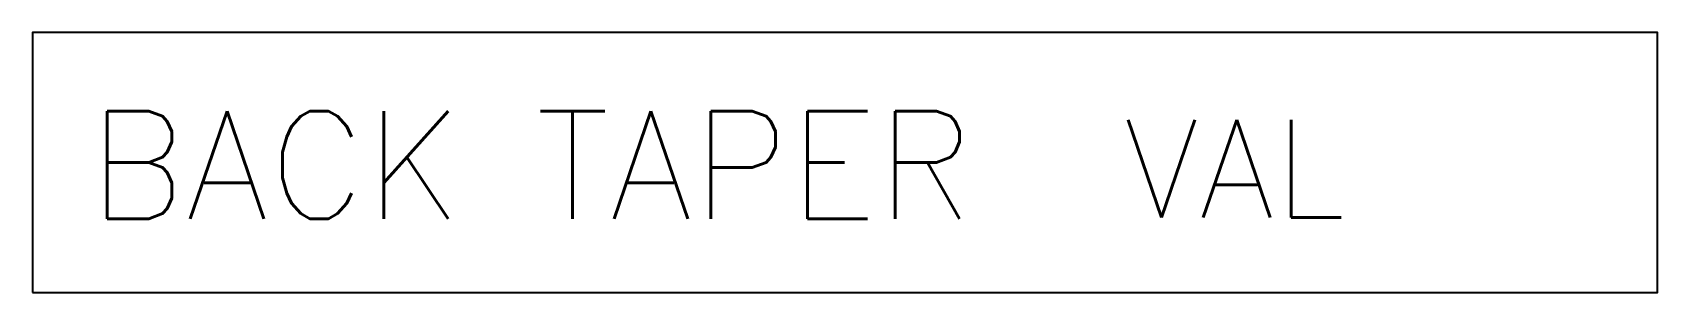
# Model space of a CAD drawing. Header units: millimetres. Extents: x -50 to 0, y 0 to 8.
import ezdxf
from ezdxf.enums import TextEntityAlignment as Align

# ---------------------------------------------------------------- set-up
doc = ezdxf.new("R2010")
doc.units = ezdxf.units.MM
doc.header["$MEASUREMENT"] = 0
doc.styles.get("Standard").update_dxf_attribs({"font": 'ROMANS.SHX'})

msp = doc.modelspace()

# ---------------------------------------------------------------- linework, layer by layer
at = {"color": 1}
msp.add_lwpolyline([(-50, 0), (0, 0), (0, 8), (-50, 8)], close=True, dxfattribs=at)

# ---------------------------------------------------------------- texts
at = {"color": 2, "insert": (-48.267, 5.579), "char_height": 3.30797, "attachment_point": 1}
msp.add_mtext_dynamic_manual_height_columns('\\pxql;BACK TAPER', width=48.53032, gutter_width=2.205, heights=[3.142], dxfattribs=at)
at = {"color": 2}
msp.add_attdef('VAL', text='0.050', height=3, dxfattribs=at).set_placement((-16.419, 3.812), align=Align.MIDDLE_LEFT)

doc.saveas('drawing.dxf')
